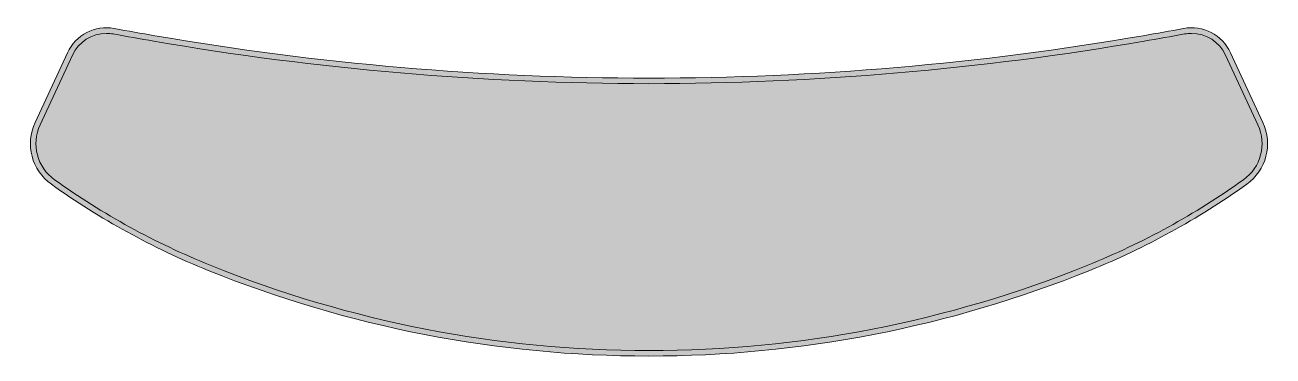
# Model space of a CAD drawing. Header units: inches. Extents: x 3.86 to 4.99, y -5.3 to -5.
import ezdxf

# ---------------------------------------------------------------- set-up
doc = ezdxf.new("R2010")
doc.units = ezdxf.units.IN
doc.header["$MEASUREMENT"] = 0
doc.layers.add('Adjustment Insert', color=7, linetype='Continuous')

msp = doc.modelspace()

# ---------------------------------------------------------------- hatches: boundary and pattern name
at = {"layer": 'Adjustment Insert'}
h = msp.add_hatch(color=7, dxfattribs=at)
h.dxf.hatch_style = 2
edge = h.paths.add_edge_path()
edge.add_spline(control_points=[(4.9844, -5.0899), (4.9844, -5.0899), (4.9551, -5.0268), (4.9551, -5.0268), (4.9476, -5.0107), (4.9302, -5.0017), (4.9127, -5.0049), (4.9006, -5.0072), (4.8883, -5.0093), (4.8761, -5.0114), (4.7285, -5.0369), (4.579, -5.0498), (4.4291, -5.0498), (4.2793, -5.0498), (4.1298, -5.0369), (3.9822, -5.0114), (3.97, -5.0093), (3.9578, -5.0072), (3.9455, -5.0049), (3.9281, -5.0017), (3.9106, -5.0107), (3.9032, -5.0268), (3.9032, -5.0268), (3.8739, -5.0899), (3.8739, -5.0899), (3.8647, -5.1097), (3.8709, -5.1331), (3.8886, -5.1458), (3.9326, -5.1773), (3.9802, -5.2034), (4.0304, -5.2237), (4.1571, -5.2749), (4.2925, -5.3012), (4.4291, -5.3012), (4.5658, -5.3012), (4.7012, -5.2749), (4.8279, -5.2237), (4.8781, -5.2034), (4.9256, -5.1773), (4.9697, -5.1458), (4.9874, -5.1331), (4.9935, -5.1097), (4.9844, -5.0899)], knot_values=[0, 0, 0, 0, 1, 1, 1, 2, 2, 2, 3, 3, 3, 4, 4, 4, 5, 5, 5, 6, 6, 6, 7, 7, 7, 8, 8, 8, 9, 9, 9, 10, 10, 10, 11, 11, 11, 12, 12, 12, 13, 13, 13, 14, 14, 14, 14], degree=3, periodic=1)
h = msp.add_hatch(color=7, dxfattribs=at)
h.dxf.hatch_style = 2
edge = h.paths.add_edge_path()
edge.add_spline(control_points=[(4.4291, -5.2962), (4.2925, -5.2962), (4.159, -5.2702), (4.0323, -5.219), (3.9825, -5.1989), (3.9351, -5.1729), (3.8915, -5.1417), (3.8758, -5.1305), (3.8703, -5.1096), (3.8784, -5.092), (3.8784, -5.092), (3.9077, -5.0289), (3.9077, -5.0289), (3.9132, -5.017), (3.9253, -5.0093), (3.9385, -5.0093), (3.9405, -5.0093), (3.9426, -5.0095), (3.9446, -5.0098), (3.9569, -5.0121), (3.9691, -5.0142), (3.9813, -5.0164), (4.1289, -5.0418), (4.2795, -5.0548), (4.4291, -5.0548), (4.5787, -5.0548), (4.7294, -5.0418), (4.877, -5.0164), (4.8892, -5.0142), (4.9014, -5.0121), (4.9136, -5.0098), (4.9157, -5.0095), (4.9178, -5.0093), (4.9198, -5.0093), (4.933, -5.0093), (4.945, -5.017), (4.9506, -5.0289), (4.9506, -5.0289), (4.9798, -5.092), (4.9798, -5.092), (4.988, -5.1096), (4.9825, -5.1305), (4.9668, -5.1417), (4.9231, -5.1729), (4.8758, -5.1989), (4.826, -5.219), (4.6993, -5.2702), (4.5658, -5.2962), (4.4291, -5.2962)], knot_values=[0, 0, 0, 0, 1, 1, 1, 2, 2, 2, 3, 3, 3, 4, 4, 4, 5, 5, 5, 6, 6, 6, 7, 7, 7, 8, 8, 8, 9, 9, 9, 10, 10, 10, 11, 11, 11, 12, 12, 12, 13, 13, 13, 14, 14, 14, 15, 15, 15, 16, 16, 16, 16], degree=3, periodic=1)

# ---------------------------------------------------------------- linework, layer by layer
at = {"layer": 'Adjustment Insert', "lineweight": 0}
for points, knots in [([(4.9844, -5.0899), (4.9844, -5.0899), (4.9551, -5.0268), (4.9551, -5.0268), (4.9476, -5.0107), (4.9302, -5.0017), (4.9127, -5.0049), (4.9006, -5.0072), (4.8883, -5.0093), (4.8761, -5.0114), (4.7285, -5.0369), (4.579, -5.0498), (4.4291, -5.0498), (4.2793, -5.0498), (4.1298, -5.0369), (3.9822, -5.0114), (3.97, -5.0093), (3.9578, -5.0072), (3.9455, -5.0049), (3.9281, -5.0017), (3.9106, -5.0107), (3.9032, -5.0268), (3.9032, -5.0268), (3.8739, -5.0899), (3.8739, -5.0899), (3.8647, -5.1097), (3.8709, -5.1331), (3.8886, -5.1458), (3.9326, -5.1773), (3.9802, -5.2034), (4.0304, -5.2237), (4.1571, -5.2749), (4.2925, -5.3012), (4.4291, -5.3012), (4.5658, -5.3012), (4.7012, -5.2749), (4.8279, -5.2237), (4.8781, -5.2034), (4.9256, -5.1773), (4.9697, -5.1458), (4.9874, -5.1331), (4.9935, -5.1097), (4.9844, -5.0899)], [0, 0, 0, 0, 1, 1, 1, 2, 2, 2, 3, 3, 3, 4, 4, 4, 5, 5, 5, 6, 6, 6, 7, 7, 7, 8, 8, 8, 9, 9, 9, 10, 10, 10, 11, 11, 11, 12, 12, 12, 13, 13, 13, 14, 14, 14, 14]), ([(4.4291, -5.2962), (4.2925, -5.2962), (4.159, -5.2702), (4.0323, -5.219), (3.9825, -5.1989), (3.9351, -5.1729), (3.8915, -5.1417), (3.8758, -5.1305), (3.8703, -5.1096), (3.8784, -5.092), (3.8784, -5.092), (3.9077, -5.0289), (3.9077, -5.0289), (3.9132, -5.017), (3.9253, -5.0093), (3.9385, -5.0093), (3.9405, -5.0093), (3.9426, -5.0095), (3.9446, -5.0098), (3.9569, -5.0121), (3.9691, -5.0142), (3.9813, -5.0164), (4.1289, -5.0418), (4.2795, -5.0548), (4.4291, -5.0548), (4.5787, -5.0548), (4.7294, -5.0418), (4.877, -5.0164), (4.8892, -5.0142), (4.9014, -5.0121), (4.9136, -5.0098), (4.9157, -5.0095), (4.9178, -5.0093), (4.9198, -5.0093), (4.933, -5.0093), (4.945, -5.017), (4.9506, -5.0289), (4.9506, -5.0289), (4.9798, -5.092), (4.9798, -5.092), (4.988, -5.1096), (4.9825, -5.1305), (4.9668, -5.1417), (4.9231, -5.1729), (4.8758, -5.1989), (4.826, -5.219), (4.6993, -5.2702), (4.5658, -5.2962), (4.4291, -5.2962)], [0, 0, 0, 0, 1, 1, 1, 2, 2, 2, 3, 3, 3, 4, 4, 4, 5, 5, 5, 6, 6, 6, 7, 7, 7, 8, 8, 8, 9, 9, 9, 10, 10, 10, 11, 11, 11, 12, 12, 12, 13, 13, 13, 14, 14, 14, 15, 15, 15, 16, 16, 16, 16])]:
    msp.add_open_spline(points, degree=3, knots=knots, dxfattribs=at)

doc.saveas('drawing.dxf')
